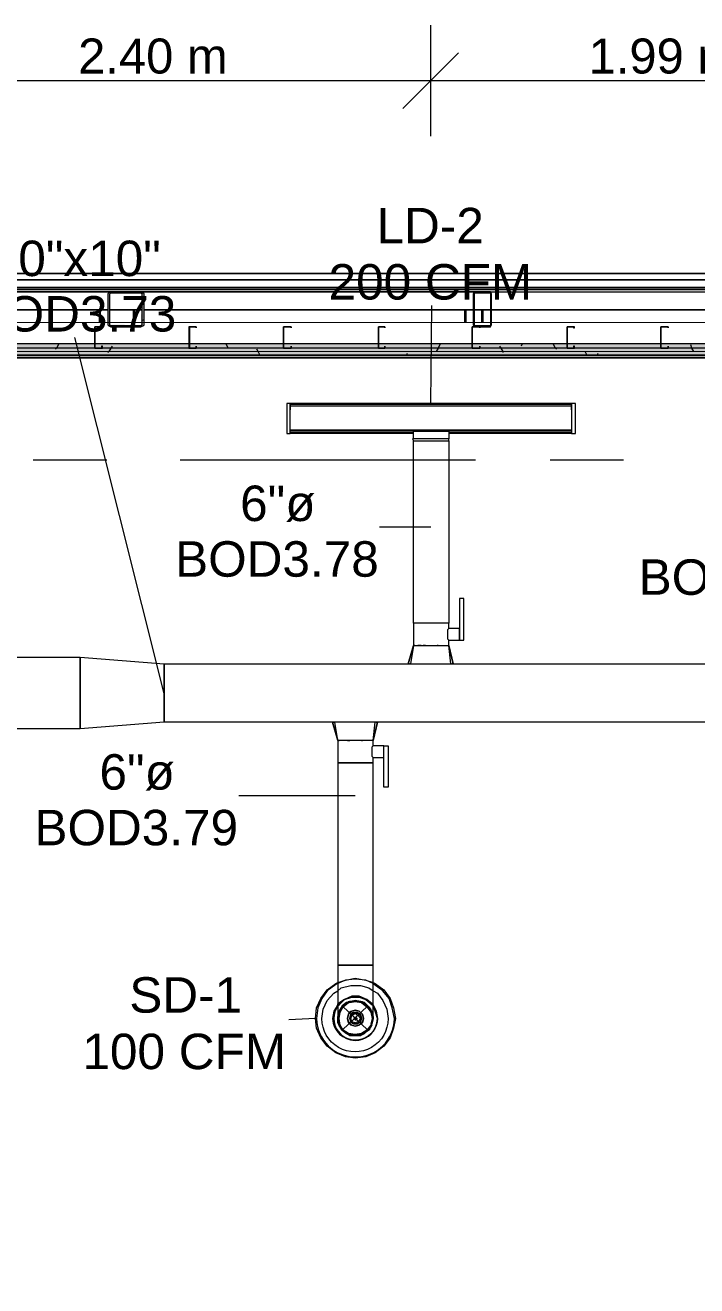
# Model space of a CAD drawing. Header units: metres. Extents: x 29 to 268, y -7 to 151.
# Drawn here: x 50.87 to 53.76, y 44.26 to 49.68 of the extents above; entities that cross this region are included whole.
import ezdxf

# ---------------------------------------------------------------- set-up
doc = ezdxf.new("R2010")
doc.units = ezdxf.units.M
doc.layers.add('HVAC - Ductos', color=5, linetype='Continuous', lineweight=50)
doc.layers.add('PDF2_Geometry', color=7, linetype='Continuous', true_color=0xaaaaaa)
doc.layers.add('PDF2_Solid Fills', color=7, linetype='Continuous', true_color=0xffffff)
doc.layers.add('PDF2_Text', color=7, linetype='Continuous')
doc.styles.add('PDF Helvetica', font='')
doc.styles.get('PDF Helvetica').set_extended_font_data('Helvetica')

msp = doc.modelspace()

# ---------------------------------------------------------------- hatches: boundary and pattern name
at = {"layer": 'PDF2_Solid Fills', "lineweight": 0, "transparency": 33554559}
for points in [[(51.3854, 48.5289), (51.3808, 48.5334), (51.2341, 48.5334), (51.2296, 48.5289), (51.2296, 48.3914), (51.2341, 48.3914), (51.2433, 48.3868), (51.3716, 48.3822), (51.3716, 48.3868), (51.2937, 48.3914), (51.2387, 48.3914), (51.2387, 48.5289), (51.3762, 48.5289), (51.3716, 48.3914), (51.3808, 48.3868), (51.3808, 48.3914)], [(46.7012, 48.2768), (92.9887, 48.2768), (93.2036, 48.2722), (93.204, 48.2722), (93.204, 48.2906), (46.7012, 48.2906)], [(46.7012, 48.263), (92.9887, 48.263), (93.2024, 48.2585), (93.204, 48.2585), (93.204, 48.2768), (46.7012, 48.2768)]]:
    msp.add_hatch(color=256, dxfattribs=at).paths.add_polyline_path(points)
h = msp.add_hatch(color=256, dxfattribs=at)
h.paths.add_polyline_path([(52.8795, 48.5243), (52.875, 48.5243), (52.875, 48.3868), (52.8795, 48.5228)])
h.paths.add_polyline_path([(52.875, 48.3868), (52.8062, 48.3868), (52.875, 48.3822)])
h.paths.add_polyline_path([(52.8062, 48.5243), (52.8016, 48.5243), (52.8016, 48.3914)])
h.paths.add_polyline_path([(52.8704, 48.5289), (52.8704, 48.5334), (52.8108, 48.5334)])
h.paths.add_polyline_path([(52.875, 48.5334), (52.8795, 48.5289), (52.8795, 48.5334)])
h = msp.add_hatch(color=256, dxfattribs=at)
h.paths.add_polyline_path([(46.7012, 48.2952), (46.7057, 48.3089), (46.7012, 48.3089)])
h.paths.add_polyline_path([(93.204, 48.3043), (71.4743, 48.3089), (49.552, 48.3089), (49.552, 48.2906), (93.204, 48.2906)])
h.paths.add_polyline_path([(49.5474, 48.2906), (49.5474, 48.3089), (48.7408, 48.3089), (48.7408, 48.2906)])
h.paths.add_polyline_path([(48.7362, 48.2906), (48.7362, 48.3089), (46.7103, 48.3089), (46.7103, 48.2952), (47.4482, 48.2952)])

# ---------------------------------------------------------------- linework, layer by layer
at = {"layer": 'HVAC - Ductos', "color": 252, "lineweight": 0, "true_color": 0x939598}
for points in [[(52.6183, 49.2026), (52.6183, 49.441), (52.6183, 49.6793)], [(52.7374, 49.5602), (52.6183, 49.441), (52.4992, 49.3218)], [(41.8703, 49.441), (44.2078, 49.441), (46.7057, 49.441), (48.1816, 49.441), (50.2166, 49.441), (52.6183, 49.441), (54.6121, 49.441)]]:
    msp.add_lwpolyline(points, dxfattribs=at)
at = {"layer": 'HVAC - Ductos', "lineweight": 0}
for points in [[(52.6183, 48.0522), (52.6229, 48.4739)], [(51.4724, 46.8056), (51.0874, 48.3364)], [(53.2233, 48.0293), (53.2233, 48.0522), (53.2233, 48.0476), (52.0133, 48.0476), (52.0133, 48.0522), (52.0133, 48.0293)], [(53.2233, 48.0522), (52.0133, 48.0522)], [(52.0133, 47.9789), (52.0133, 47.988), (52.0133, 47.9972)], [(53.2233, 47.9972), (53.2233, 47.988), (53.2233, 47.9789)], [(52.5449, 47.9239), (52.0133, 47.9239), (52.0133, 47.9284), (52.0133, 47.9468), (52.0133, 47.956)], [(52.0133, 47.9422), (52.0133, 47.9468), (52.0133, 47.9514)], [(52.0133, 47.9284), (52.5449, 47.9284)], [(52.5449, 47.901), (52.5449, 47.933), (52.5541, 47.933), (52.5633, 47.933), (52.5816, 47.933), (52.6, 47.933), (52.6183, 47.933), (52.6366, 47.933), (52.655, 47.933), (52.6733, 47.933), (52.687, 47.933), (52.6916, 47.933), (52.6962, 47.933), (52.6962, 47.901), (52.6916, 47.901), (52.6733, 47.901), (52.6504, 47.901), (52.6183, 47.901), (52.5908, 47.901), (52.5633, 47.901), (52.5449, 47.901), (52.5403, 47.901), (52.5449, 47.8918), (52.5495, 47.8918), (52.5633, 47.8918), (52.5908, 47.8918), (52.6183, 47.8918), (52.6504, 47.8918), (52.6733, 47.8918), (52.6916, 47.8918), (52.6962, 47.8918), (52.6962, 47.901)], [(53.2233, 47.956), (53.2233, 47.9468), (53.2233, 47.9284), (53.2233, 47.9239), (52.6962, 47.9239)], [(52.6962, 47.9284), (53.2233, 47.9284)], [(53.2233, 47.9514), (53.2233, 47.9468), (53.2233, 47.9422)], [(52.6916, 47.8918), (52.6962, 47.8918), (52.6962, 47.108), (52.6916, 47.108), (52.687, 47.108), (52.6733, 47.108), (52.655, 47.108), (52.6366, 47.108), (52.6183, 47.108), (52.6, 47.108), (52.5816, 47.108), (52.5633, 47.108), (52.5541, 47.108), (52.5449, 47.108), (52.5449, 47.0118), (52.5312, 46.9338), (52.5358, 46.9338), (52.5449, 46.9338)], [(52.5449, 47.0118), (52.5495, 47.0118), (52.5449, 47.0118), (52.5495, 47.0118), (52.5541, 47.0118), (52.5633, 47.0118), (52.5816, 47.0118), (52.6, 47.0118), (52.6183, 47.0118), (52.6366, 47.0118), (52.655, 47.0118), (52.6733, 47.0118), (52.687, 47.0118), (52.6916, 47.0118), (52.6962, 47.0118), (52.6962, 47.0347), (52.742, 47.0347), (52.7604, 47.0347), (52.7604, 47.2134), (52.742, 47.2134), (52.742, 47.0347), (52.742, 47.0393), (52.742, 47.0484), (52.742, 47.053), (52.742, 47.0576), (52.742, 47.0668), (52.742, 47.0714), (52.742, 47.076), (52.742, 47.0806), (52.742, 47.0851), (52.6962, 47.0851), (52.6962, 47.108), (52.6916, 47.108), (52.687, 47.108), (52.6733, 47.108), (52.655, 47.108), (52.6366, 47.108), (52.6183, 47.108), (52.6, 47.108), (52.5816, 47.108), (52.5633, 47.108), (52.5541, 47.108), (52.5449, 47.108), (52.5449, 47.8918), (52.5495, 47.8918), (52.5541, 47.8918), (52.5633, 47.8918), (52.5816, 47.8918), (52.5862, 47.8918)], [(52.5954, 47.8918), (52.6, 47.8918), (52.6183, 47.8918), (52.6366, 47.8918), (52.6458, 47.8918)], [(52.6504, 47.8918), (52.655, 47.8918), (52.6733, 47.8918), (52.687, 47.8918)], [(52.6183, 47.5206), (52.3983, 47.5206)], [(52.6962, 47.0347), (52.6916, 47.0393), (52.6916, 47.0484), (52.6916, 47.053), (52.6916, 47.0622), (52.6916, 47.0714), (52.6916, 47.0806), (52.6962, 47.0851)], [(52.522, 46.9338), (52.5449, 47.0118), (52.522, 46.9338)], [(52.6366, 46.9338), (52.6412, 46.9338), (52.655, 46.9338), (52.6641, 46.9338), (52.6687, 46.9338), (52.6733, 46.9338), (52.6916, 46.9338), (52.7054, 46.9338), (52.6962, 47.0118)], [(52.5495, 46.9338), (52.5633, 46.9338), (52.5679, 46.9338)], [(52.5724, 46.9338), (52.577, 46.9338), (52.5862, 46.9338), (52.6, 46.9338), (52.6046, 46.9338), (52.6091, 46.9338), (52.632, 46.9338)], [(52.2196, 46.6818), (52.2104, 46.6818), (52.2058, 46.6818), (52.2012, 46.6818), (52.1966, 46.6818), (52.2012, 46.6818)], [(52.1966, 46.6818), (52.2196, 46.6038), (52.1966, 46.6818)], [(52.2196, 46.6038), (52.2242, 46.6038), (52.2196, 46.6038), (52.2058, 46.6818)], [(52.215, 46.6818), (52.215, 46.6818)], [(52.3845, 46.6818), (52.3891, 46.6818), (52.3708, 46.6038), (52.3662, 46.6038), (52.3616, 46.6038), (52.3479, 46.6038), (52.3341, 46.6038), (52.3158, 46.6038), (52.2929, 46.6038), (52.2745, 46.6038), (52.2562, 46.6038), (52.2379, 46.6038), (52.2287, 46.6038), (52.2242, 46.6038), (52.2196, 46.6038), (52.2196, 46.5076), (52.2287, 46.5076), (52.2379, 46.5076), (52.2562, 46.5076), (52.2745, 46.5076), (52.2929, 46.5076), (52.3158, 46.5076), (52.3341, 46.5076), (52.3479, 46.5076), (52.3616, 46.5076), (52.3662, 46.5076), (52.3708, 46.5076), (52.3662, 46.5076), (52.3616, 46.5076), (52.3479, 46.5076), (52.3341, 46.5076), (52.3158, 46.5076), (52.2929, 46.5076), (52.2745, 46.5076), (52.2562, 46.5076), (52.2379, 46.5076), (52.2287, 46.5076), (52.2196, 46.5076), (52.2196, 45.6368), (52.2287, 45.6368), (52.2379, 45.6368), (52.2562, 45.6368), (52.2745, 45.6368), (52.2929, 45.6368), (52.3158, 45.6368), (52.3341, 45.6368), (52.3479, 45.6368), (52.3616, 45.6368), (52.3662, 45.6368), (52.3708, 45.6368), (52.3708, 46.5076), (52.3708, 46.5306), (52.4166, 46.5306), (52.4166, 46.5351), (52.4166, 46.5397), (52.4166, 46.5443), (52.4166, 46.5488), (52.4166, 46.558), (52.4166, 46.5626), (52.4166, 46.5672), (52.4166, 46.5718), (52.4166, 46.5764), (52.4166, 46.581), (52.3708, 46.581), (52.3708, 46.6038), (52.38, 46.6818)], [(52.2424, 46.6818), (52.2379, 46.6818), (52.2242, 46.6818)], [(52.3066, 46.6818), (52.2837, 46.6818), (52.2791, 46.6818), (52.2745, 46.6818), (52.2608, 46.6818), (52.2516, 46.6818), (52.247, 46.6818)], [(52.3662, 46.6818), (52.3479, 46.6818), (52.3433, 46.6818), (52.3387, 46.6818), (52.3296, 46.6818), (52.3158, 46.6818), (52.3112, 46.6818)], [(52.3708, 46.6038), (52.3891, 46.6818), (52.3845, 46.6818), (52.38, 46.6818), (52.3708, 46.6818)], [(52.3662, 46.6038), (52.3662, 46.6038)], [(52.3662, 46.6038), (52.3662, 46.6038)], [(52.3662, 46.6038), (52.3662, 46.6038)], [(52.3708, 46.5306), (52.3662, 46.5351), (52.3662, 46.5443), (52.3662, 46.5534), (52.3662, 46.5626), (52.3662, 46.5672), (52.3662, 46.5764), (52.3708, 46.581)], [(52.2929, 46.3656), (51.7933, 46.3656)], [(52.3708, 45.4076), (52.3708, 45.4168), (52.3708, 45.4351), (52.3708, 45.4626), (52.3708, 45.5038), (52.3708, 45.5497), (52.3708, 45.6047), (52.3708, 45.6368), (52.3662, 45.6368), (52.3616, 45.6368), (52.3479, 45.6368), (52.3341, 45.6368), (52.3158, 45.6368), (52.2929, 45.6368), (52.2745, 45.6368), (52.2562, 45.6368), (52.2379, 45.6368), (52.2287, 45.6368), (52.2196, 45.6368), (52.2196, 45.5818), (52.2196, 45.5314), (52.2196, 45.4901), (52.2196, 45.4534), (52.2196, 45.426), (52.2196, 45.4122), (52.2196, 45.4076), (52.2196, 45.4168), (52.2196, 45.4076), (52.2196, 45.3892), (52.2287, 45.371), (52.2379, 45.3572), (52.2562, 45.3434), (52.2745, 45.3343), (52.2929, 45.3343), (52.3158, 45.3343), (52.3341, 45.3434), (52.3479, 45.3572), (52.3616, 45.371), (52.3662, 45.3892), (52.3708, 45.4076), (52.3708, 45.4168), (52.3708, 45.4076), (52.3662, 45.3892), (52.3616, 45.371), (52.3479, 45.3572), (52.3341, 45.3434), (52.3158, 45.3343), (52.2929, 45.3343), (52.2745, 45.3343), (52.2562, 45.3434), (52.2379, 45.3572), (52.2287, 45.371), (52.2196, 45.3892), (52.2196, 45.4076)], [(52.3708, 45.5634), (52.38, 45.5588), (52.4166, 45.5314), (52.4441, 45.4947), (52.4579, 45.4534), (52.467, 45.4076), (52.4579, 45.3664), (52.4441, 45.3251), (52.4166, 45.2884), (52.38, 45.261), (52.3387, 45.2426), (52.2929, 45.238), (52.2516, 45.2426), (52.2104, 45.261), (52.1737, 45.2884), (52.1462, 45.3251), (52.1279, 45.3664), (52.1233, 45.4076), (52.1279, 45.4534), (52.1462, 45.4947), (52.1737, 45.5314), (52.2104, 45.5588), (52.2196, 45.5634)], [(52.2196, 45.5634), (52.2516, 45.5726), (52.2929, 45.5818), (52.3387, 45.5726), (52.3708, 45.5634)], [(52.3708, 45.5588), (52.3387, 45.5726), (52.2929, 45.5772), (52.2516, 45.5726), (52.2196, 45.5588)], [(52.2196, 45.5268), (52.2333, 45.5405), (52.2745, 45.5497), (52.3158, 45.5497), (52.3524, 45.5405), (52.3708, 45.5268)], [(52.3204, 45.481), (52.325, 45.481), (52.325, 45.4764), (52.3479, 45.4626), (52.3341, 45.4764), (52.3158, 45.481), (52.2929, 45.4855), (52.2745, 45.481), (52.2562, 45.4764), (52.2379, 45.4626), (52.2287, 45.4488), (52.2196, 45.4305), (52.2196, 45.4168)], [(52.2287, 45.4397), (52.2424, 45.4626), (52.2608, 45.4764), (52.2653, 45.481), (52.2699, 45.481)], [(52.2699, 45.4764), (52.2929, 45.481), (52.3204, 45.4764)], [(52.2242, 45.3847), (52.2196, 45.4076), (52.2242, 45.4351), (52.2242, 45.4397)], [(52.2242, 45.4397), (52.2242, 45.4397)], [(52.3708, 45.4168), (52.3662, 45.4305), (52.3616, 45.4488), (52.3479, 45.4626), (52.3616, 45.4397), (52.3662, 45.4397), (52.3662, 45.4351)], [(52.3616, 45.4351), (52.3662, 45.4076), (52.3616, 45.3847)], [(52.1233, 45.4076), (52.0087, 45.403)], [(52.2242, 45.3755), (52.2242, 45.3801), (52.2242, 45.3847)], [(52.2608, 45.3434), (52.2424, 45.3572), (52.2287, 45.3801)], [(52.3616, 45.3801), (52.3479, 45.3572), (52.325, 45.3434)], [(52.3662, 45.3801), (52.3616, 45.3755)], [(52.2379, 45.3572), (52.2379, 45.3572)], [(52.2562, 45.3434), (52.2562, 45.3434)], [(52.2562, 45.3434), (52.2562, 45.3434)], [(52.2699, 45.3389), (52.2653, 45.3389), (52.2608, 45.3389)], [(52.3204, 45.3389), (52.2929, 45.3343), (52.2699, 45.3389)], [(52.325, 45.3389), (52.3204, 45.3389)], [(52.3479, 45.3572), (52.3479, 45.3572)]]:
    msp.add_lwpolyline(points, dxfattribs=at)
for points in [[(51.9995, 48.0522), (51.9995, 47.9239), (52.0133, 47.9239), (52.0133, 48.0522)], [(53.2233, 47.9376), (52.0133, 47.9376), (52.0133, 48.043), (53.2233, 48.043), (53.2233, 47.9376), (53.2233, 47.933), (52.0133, 47.933), (52.0133, 47.9376)], [(52.0133, 48.0339), (52.0133, 48.0293), (52.0133, 48.0247), (52.0133, 48.0293)], [(53.2416, 48.0522), (53.2233, 48.0522), (53.2233, 47.9239), (53.2416, 47.9239)], [(53.2233, 48.0247), (53.2233, 48.0293), (53.2233, 48.0339), (53.2233, 48.0293)], [(52.577, 47.0118), (52.5633, 47.0118)], [(52.5954, 47.0118), (52.5908, 47.0118), (52.5862, 47.0118), (52.5908, 47.0118)], [(52.6504, 47.0118), (52.6458, 47.0118)], [(52.7099, 46.9338), (52.7145, 46.9338), (52.6962, 47.0118), (52.7145, 46.9338)], [(51.1104, 46.6543), (49.3595, 46.6543), (49.3595, 46.9614), (49.2082, 46.9614), (49.2082, 46.503), (49.3595, 46.6543), (49.3595, 46.9614), (51.1104, 46.9614), (51.1104, 46.6543), (51.1104, 46.9614), (51.4724, 46.9338), (51.4724, 46.6818)], [(51.4724, 46.9338), (54.9512, 46.9338), (54.9512, 46.6818), (51.4724, 46.6818)], [(52.522, 46.9338), (52.5266, 46.9338)], [(52.2608, 46.6038), (52.2653, 46.6038), (52.2699, 46.6038), (52.2653, 46.6038)], [(52.3204, 46.6038), (52.325, 46.6038)], [(52.4349, 46.4022), (52.4166, 46.4022), (52.4166, 46.581), (52.4349, 46.581)], [(52.2196, 45.4718), (52.247, 45.4901), (52.2791, 45.5038), (52.3112, 45.5038), (52.3433, 45.4901), (52.3662, 45.4718), (52.3708, 45.4672), (52.3662, 45.4718), (52.3433, 45.4901), (52.3112, 45.5038), (52.2791, 45.5038), (52.247, 45.4901), (52.2196, 45.4718), (52.2196, 45.4672)], [(52.3662, 45.4672), (52.3387, 45.4901), (52.3112, 45.4992), (52.2791, 45.4992), (52.247, 45.4901), (52.2242, 45.4672), (52.2196, 45.4626), (52.2242, 45.4672), (52.247, 45.4901), (52.2791, 45.4992), (52.3112, 45.4992), (52.3387, 45.4901), (52.3662, 45.4672), (52.3708, 45.4626)], [(52.3662, 45.3892), (52.357, 45.371), (52.3479, 45.3572), (52.3296, 45.3434), (52.3112, 45.3389), (52.2929, 45.3343), (52.2745, 45.3389), (52.2562, 45.3434), (52.2424, 45.3572), (52.2287, 45.371), (52.2242, 45.3892), (52.2196, 45.4076), (52.2242, 45.426), (52.2287, 45.4443), (52.2424, 45.4626), (52.2562, 45.4718), (52.2745, 45.481), (52.2929, 45.481), (52.3112, 45.481), (52.3296, 45.4718), (52.3479, 45.4626), (52.357, 45.4443), (52.3662, 45.426), (52.3662, 45.4076)], [(52.2287, 45.4351), (52.2424, 45.458), (52.2653, 45.4764), (52.2929, 45.481), (52.3204, 45.4764), (52.3433, 45.458), (52.3616, 45.4351), (52.3662, 45.4076), (52.3616, 45.3801), (52.3433, 45.3572), (52.3204, 45.3434), (52.2929, 45.3389), (52.2653, 45.3434), (52.2424, 45.3572), (52.2287, 45.3801), (52.2242, 45.4076)], [(52.2653, 45.426), (52.2608, 45.4076), (52.2653, 45.426), (52.2745, 45.4397), (52.2929, 45.4443), (52.3112, 45.4397), (52.325, 45.426), (52.3296, 45.4076), (52.325, 45.426), (52.3112, 45.4397), (52.2929, 45.4443), (52.2791, 45.4397)], [(52.2745, 45.4214), (52.2699, 45.4076), (52.2745, 45.426), (52.2837, 45.4351), (52.302, 45.4351), (52.3158, 45.426), (52.3204, 45.4076), (52.3158, 45.4214), (52.302, 45.4305), (52.2883, 45.4305)], [(52.2791, 45.4214), (52.2929, 45.4305), (52.3066, 45.4214), (52.3158, 45.4076), (52.3066, 45.3938), (52.2929, 45.3892), (52.2791, 45.3938), (52.2745, 45.4076)], [(52.3891, 45.4076), (52.3845, 45.4397), (52.3708, 45.4672), (52.3845, 45.4397)], [(52.325, 45.3938), (52.3296, 45.4076), (52.325, 45.3892), (52.3112, 45.3801), (52.2929, 45.3755), (52.2745, 45.3801), (52.2653, 45.3892), (52.2608, 45.4076), (52.2653, 45.3938), (52.2791, 45.3801), (52.2929, 45.3755), (52.3112, 45.3801)], [(52.3158, 45.3938), (52.3204, 45.4076), (52.3158, 45.3938), (52.302, 45.3847), (52.2837, 45.3847), (52.2745, 45.3938), (52.2699, 45.4076), (52.2745, 45.3938), (52.2883, 45.3847), (52.302, 45.3847)], [(52.2929, 45.4122), (52.2883, 45.4076), (52.2929, 45.4122), (52.2974, 45.4122), (52.302, 45.4076), (52.2974, 45.403), (52.2929, 45.403), (52.2883, 45.4076), (52.2929, 45.403), (52.2974, 45.403), (52.2974, 45.4076), (52.2974, 45.4122)]]:
    msp.add_lwpolyline(points, close=True, dxfattribs=at)
for points in [[(52.2196, 45.5588), (52.2104, 45.5542), (52.1737, 45.5268), (52.1508, 45.4947), (52.1324, 45.4534), (52.1279, 45.4076, 0.986375), (52.4624, 45.4076), (52.4533, 45.4534), (52.4395, 45.4947), (52.412, 45.5268), (52.3754, 45.5542), (52.3708, 45.5588)], [(52.3708, 45.5268), (52.3891, 45.5176), (52.412, 45.4855), (52.4304, 45.4488), (52.4349, 45.4076, -1.008383), (52.1508, 45.4076), (52.1554, 45.4488), (52.1737, 45.4855), (52.2012, 45.5176), (52.2196, 45.5268)]]:
    msp.add_lwpolyline(points, format="xyb", dxfattribs=at)
msp.add_lwpolyline([(52.2196, 45.4672), (52.2012, 45.4397), (52.1966, 45.4076, 0.97067), (52.3891, 45.4076), (52.38, 45.4397), (52.3708, 45.4626, -1.368434), (52.2012, 45.4076), (52.2058, 45.4397), (52.2196, 45.4626, 1.369016), (52.3891, 45.4076, -1.384392)], format="xyb", close=True, dxfattribs=at)
at = {"layer": 'PDF2_Geometry', "lineweight": 0}
for points in [[(52.8383, 48.6114), (54.3737, 48.6114), (52.8383, 48.6114), (51.3074, 48.6114), (49.772, 48.6114), (48.2412, 48.6114), (49.772, 48.6114), (51.3074, 48.6114)], [(51.3074, 48.5839), (49.772, 48.5839)], [(52.8383, 48.5839), (51.3074, 48.5839)], [(54.3737, 48.5839), (52.8383, 48.5839)], [(51.3074, 48.5518), (49.772, 48.5518)], [(51.3074, 48.5426), (49.772, 48.5426)], [(51.2433, 48.3822), (51.3716, 48.3822), (51.3808, 48.3868), (51.3854, 48.3914), (51.3854, 48.5243), (51.3808, 48.5289), (51.3716, 48.5334), (51.2433, 48.5334), (51.2341, 48.5289), (51.2296, 48.5243), (51.2296, 48.3914), (51.2341, 48.3868)], [(51.2433, 48.3868), (51.2387, 48.3914), (51.2387, 48.5243), (51.2433, 48.5289), (51.3716, 48.5289), (51.3762, 48.5243), (51.3762, 48.3914), (51.3716, 48.3868)], [(52.8383, 48.5518), (51.3074, 48.5518)], [(52.8383, 48.5426), (51.3074, 48.5426)], [(52.8108, 48.5334), (52.8062, 48.5334), (52.8016, 48.5243), (52.8016, 48.3914), (52.8062, 48.3822), (52.8108, 48.3822), (52.8704, 48.3822), (52.875, 48.3822), (52.8796, 48.3914), (52.8796, 48.5243), (52.875, 48.5334), (52.8704, 48.5334)], [(52.8108, 48.5289), (52.8704, 48.5289), (52.875, 48.5289), (52.875, 48.5243), (52.875, 48.3914), (52.875, 48.3868), (52.8704, 48.3868), (52.8108, 48.3868), (52.8062, 48.3868), (52.8062, 48.3914), (52.8062, 48.5243), (52.8062, 48.5289)], [(54.3737, 48.5518), (52.8383, 48.5518)], [(54.3737, 48.5426), (52.8383, 48.5426)], [(49.8132, 48.4556), (51.2296, 48.4556)], [(51.3074, 48.4556), (51.3762, 48.4556), (51.3074, 48.4556), (51.2387, 48.4556)], [(51.3854, 48.4556), (52.8016, 48.4556)], [(52.8383, 48.4556), (52.875, 48.4556), (52.8383, 48.4556), (52.8062, 48.4556)], [(52.8796, 48.4556), (54.3371, 48.4556)], [(51.2066, 48.3822), (51.1745, 48.3822), (51.1745, 48.2906), (51.2066, 48.2906), (51.2066, 48.2997), (51.202, 48.2997), (51.202, 48.2906), (51.1745, 48.2906), (51.1745, 48.3822), (51.202, 48.3822), (51.202, 48.3776), (51.2066, 48.3776)], [(51.6099, 48.3822), (51.5824, 48.3822), (51.5778, 48.3822), (51.5778, 48.2906), (51.5824, 48.2906), (51.6099, 48.2906), (51.6099, 48.2997), (51.6099, 48.2906), (51.5824, 48.2906), (51.5824, 48.3822), (51.6099, 48.3822), (51.6099, 48.3776)], [(52.0179, 48.3822), (51.9858, 48.3822), (51.9858, 48.2906), (52.0179, 48.2906), (52.0179, 48.2997), (52.0179, 48.2906), (51.9858, 48.2906), (51.9858, 48.3822), (52.0179, 48.3822), (52.0179, 48.3776)], [(52.4212, 48.3822), (52.3937, 48.3822), (52.3937, 48.2906), (52.4212, 48.2906), (52.4212, 48.2997), (52.4212, 48.2906), (52.3937, 48.2906), (52.3937, 48.3822), (52.4212, 48.3822), (52.4212, 48.3776)], [(52.8291, 48.3822), (52.8016, 48.3822), (52.797, 48.3822), (52.797, 48.2906), (52.8016, 48.2906), (52.8291, 48.2906), (52.8291, 48.2997), (52.8291, 48.2906), (52.8016, 48.2906), (52.797, 48.2906), (52.797, 48.3822), (52.8016, 48.3822), (52.8291, 48.3822), (52.8291, 48.3776)], [(53.237, 48.3822), (53.205, 48.3822), (53.205, 48.2906), (53.237, 48.2906), (53.237, 48.2997), (53.2325, 48.2997), (53.2325, 48.2906), (53.205, 48.2906), (53.205, 48.3822), (53.2325, 48.3822), (53.2325, 48.3776), (53.237, 48.3776)], [(53.6403, 48.3822), (53.6129, 48.3822), (53.6083, 48.3822), (53.6083, 48.2906), (53.6129, 48.2906), (53.6403, 48.2906), (53.6403, 48.2997), (53.6403, 48.2906), (53.6129, 48.2906), (53.6083, 48.2906), (53.6083, 48.3822), (53.6129, 48.3822), (53.6403, 48.3822), (53.6403, 48.3776)], [(46.8112, 48.2584), (55.8037, 48.2584)], [(46.8112, 48.2493), (55.8037, 48.2493)], [(46.8112, 48.2493), (55.8037, 48.2493)]]:
    msp.add_lwpolyline(points, close=True, dxfattribs=at)
for points in [[(51.3441, 48.6114), (51.2662, 48.6114)], [(52.8796, 48.6114), (52.8016, 48.6114)], [(48.2136, 48.5334), (46.779, 48.5334), (48.2412, 48.5334), (49.772, 48.5334), (51.2433, 48.5334), (49.8041, 48.5334)], [(52.8108, 48.5334), (51.3716, 48.5334), (52.8383, 48.5334), (54.3737, 48.5334), (55.8404, 48.5334), (54.4012, 48.5334)], [(51.3762, 48.5289), (51.3808, 48.5289)], [(52.8704, 48.5334), (54.3462, 48.5334)], [(52.875, 48.5197), (52.8796, 48.5243)], [(51.1928, 48.4556), (51.1928, 48.4006)], [(51.1974, 48.4556), (51.1974, 48.4006)], [(51.3395, 48.4006), (51.3395, 48.4556)], [(51.3441, 48.4006), (51.3441, 48.4556)], [(51.3762, 48.4097), (51.3854, 48.4143)], [(52.765, 48.4006), (52.765, 48.4556)], [(52.7696, 48.4556), (52.7696, 48.4006)], [(52.8016, 48.4464), (52.8062, 48.451)], [(52.8383, 48.4006), (52.8383, 48.4556)], [(52.8429, 48.4556), (52.8429, 48.4006)], [(93.204, 48.396), (46.7012, 48.4006), (41.5357, 48.4006), (41.5357, 48.263), (41.6273, 48.263), (41.6273, 10.5556)], [(51.2341, 48.3868), (51.2387, 48.3914)], [(51.3533, 48.3822), (51.3578, 48.3868)], [(52.8612, 48.3822), (52.8658, 48.3868)], [(52.875, 48.396), (52.8796, 48.4006)], [(51.5778, 48.3089), (51.1745, 48.3089), (50.7666, 48.3089), (50.3632, 48.3089), (49.9554, 48.3089), (49.552, 48.3089)], [(54.4196, 48.3089), (54.0162, 48.3089), (53.6083, 48.3089), (53.205, 48.3089), (52.797, 48.3089), (52.3937, 48.3089), (51.9858, 48.3089), (51.5824, 48.3089)], [(93.204, 48.2722), (46.7012, 48.2768), (41.6915, 48.2768)], [(41.7053, 36.0667), (42.7594, 36.0667), (42.7594, 36.0529), (42.4661, 36.0529), (42.7594, 36.0529), (42.7594, 36.0667), (41.7053, 36.0667), (41.7053, 48.263), (46.7012, 48.263), (93.204, 48.2584)], [(46.8112, 48.2584), (55.8037, 48.2584)], [(55.8037, 48.2584), (46.8112, 48.2584)], [(61.3267, 48.2906), (50.3632, 48.2906), (49.9554, 48.2906), (49.552, 48.2906)], [(51.225, 47.8093), (50.9087, 47.8093)], [(52.8108, 47.8093), (51.5412, 47.8093)], [(53.4479, 47.8093), (53.1316, 47.8093)]]:
    msp.add_lwpolyline(points, dxfattribs=at)
at = {"layer": 'PDF2_Geometry', "color": 254, "lineweight": 0, "true_color": 0xeaeaea}
for points in [[(51.0187, 48.3089), (51.0095, 48.2906), (51.005, 48.286)], [(51.2478, 48.2997), (51.2433, 48.2906), (51.2341, 48.2768), (51.2296, 48.2722)], [(51.7474, 48.2906), (51.7383, 48.3089)], [(52.6595, 48.3089), (52.6504, 48.2906), (52.6412, 48.2768)], [(52.93, 48.2722), (52.93, 48.2768), (52.9208, 48.2906), (52.9162, 48.2997)], [(53.0125, 48.3089), (53.0079, 48.2997)], [(53.1591, 48.286), (53.1546, 48.2906), (53.1454, 48.3089)], [(53.7504, 48.2768), (53.7412, 48.2906), (53.7366, 48.3043)], [(51.8849, 48.2584), (51.8758, 48.2768), (51.8712, 48.286)], [(52.5174, 48.2676), (52.5129, 48.2584)], [(53.292, 48.2584), (53.2829, 48.2768)], [(53.2829, 48.2768), (53.2829, 48.2768)], [(53.3379, 48.2676), (53.3333, 48.2584)]]:
    msp.add_lwpolyline(points, dxfattribs=at)
at = {"layer": 'PDF2_Geometry', "color": 254, "lineweight": 0, "true_color": 0xd2d2d2}
for points in [[(51.1745, 48.3272), (51.1745, 48.3272)], [(52.797, 48.318), (52.797, 48.318)], [(53.205, 48.3456), (53.205, 48.3456)]]:
    msp.add_lwpolyline(points, dxfattribs=at)
at = {"layer": 'PDF2_Geometry', "color": 8, "lineweight": 0, "true_color": 0x808080}
msp.add_lwpolyline([(52.357, 45.4534), (52.3158, 45.481), (52.2699, 45.481), (52.2333, 45.4534), (52.2196, 45.4076), (52.2333, 45.3618), (52.2699, 45.3343), (52.3158, 45.3343), (52.357, 45.3618), (52.3708, 45.4076)], close=True, dxfattribs=at)
for points in [[(52.2379, 45.4626), (52.3479, 45.3572)], [(52.3479, 45.4626), (52.2379, 45.3572)]]:
    msp.add_lwpolyline(points, dxfattribs=at)

# ---------------------------------------------------------------- texts
at = {"layer": 'PDF2_Text', "color": 252, "lineweight": 0, "true_color": 0x939598, "char_height": 0.15059, "attachment_point": 4, "style": 'PDF Helvetica'}
for s, insert in [('2.40 m', (51.102, 49.5457)), ('1.99 m', (53.2975, 49.5457))]:
    msp.add_mtext(s, dxfattribs=dict(at, insert=insert))
at = {"layer": 'PDF2_Text', "lineweight": 0, "char_height": 0.15247, "attachment_point": 4, "style": 'PDF Helvetica'}
for s, insert in [('LD-2', (52.3854, 48.8176)), ('10"x10"', (50.7261, 48.6756)), ('200 CFM', (52.1791, 48.5747)), ('BOD3.73', (50.6482, 48.4372)), ('6"ø', (51.7987, 47.6213)), ('BOD3.78', (51.5191, 47.383)), ('BOD3.78', (53.5129, 47.3051)), ('6"ø', (51.1937, 46.4663)), ('BOD3.79', (50.9141, 46.228)), ('SD-1', (51.322, 45.5083)), ('100 CFM', (51.1203, 45.2654))]:
    msp.add_mtext(s, dxfattribs=dict(at, insert=insert))

doc.saveas('drawing.dxf')
